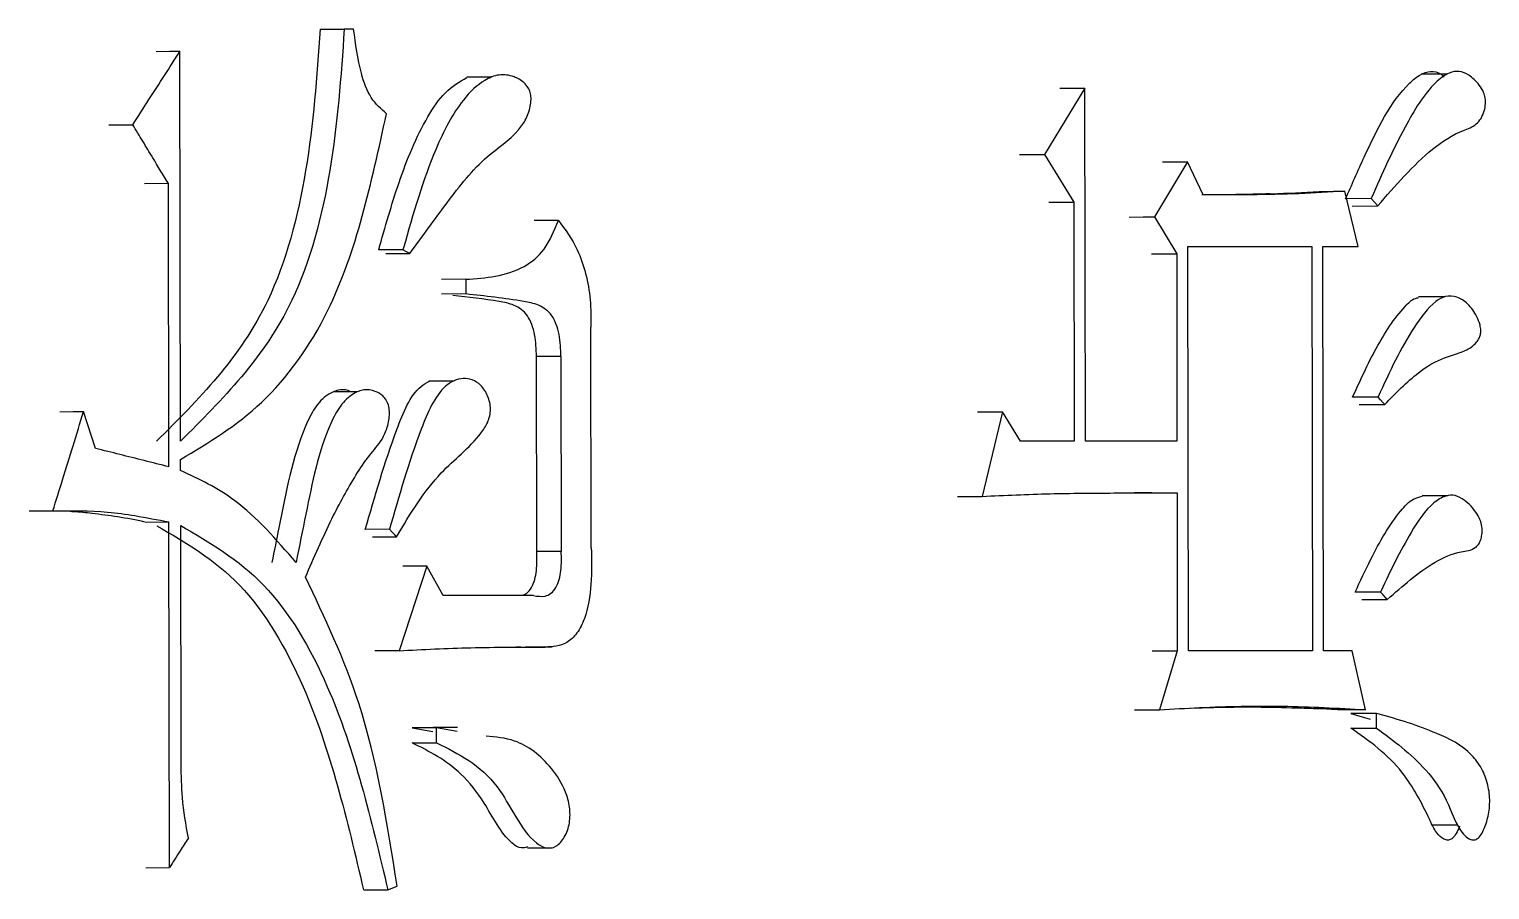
# Model space of a CAD drawing. Header units: millimetres. Extents: x 2301 to 4250, y 838 to 2217.
# Drawn here: x 3091.538 to 3095.835, y 1057.317 to 1059.849 of the extents above; entities that cross this region are included whole.
import ezdxf

# ---------------------------------------------------------------- set-up
doc = ezdxf.new("R2010")
doc.units = ezdxf.units.MM

msp = doc.modelspace()

# ---------------------------------------------------------------- linework, layer by layer
at = {"color": 7, "linetype": 'Continuous', "lineweight": 25}
for p, q in [((3092.3941, 1059.8485), (3092.4649, 1059.8488)), ((3092.4924, 1059.8488), (3092.4649, 1059.8488)), ((3091.9832, 1058.6373), (3091.9813, 1059.7839)), ((3095.7094, 1059.7165), (3095.6338, 1059.7162)), ((3092.8977, 1059.7077), (3092.8259, 1059.7074)), ((3094.644, 1059.6752), (3094.5256, 1059.4805)), ((3094.6457, 1058.6367), (3094.644, 1059.6752)), ((3091.7723, 1059.5673), (3091.8427, 1059.5676)), ((3094.5256, 1059.4805), (3094.6116, 1059.3398)), ((3094.9463, 1059.4587), (3094.8484, 1059.2965)), ((3094.9923, 1059.3614), (3094.9463, 1059.4587)), ((3091.9472, 1059.3945), (3091.8771, 1059.3943)), ((3091.9487, 1058.5616), (3091.9472, 1059.3945)), ((3095.4478, 1059.2097), (3095.4087, 1059.372)), ((3094.6116, 1059.3398), (3094.6128, 1058.6367)), ((3095.4864, 1059.3504), (3095.4113, 1059.3501)), ((3095.4307, 1059.3285), (3095.5058, 1059.3288)), ((3093.0949, 1059.2862), (3093.0233, 1059.2859)), ((3094.8484, 1059.2965), (3094.9141, 1059.1883)), ((3092.6376, 1059.1997), (3092.5662, 1059.1995)), ((3094.9468, 1059.2099), (3095.3117, 1059.2098)), ((3094.9488, 1058.02), (3094.9468, 1059.2099)), ((3095.2371, 1059.2096), (3095.3117, 1059.2098)), ((3095.3117, 1059.2098), (3095.3137, 1058.0199)), ((3095.3442, 1059.2098), (3095.4478, 1059.2097)), ((3095.3462, 1058.0199), (3095.3442, 1059.2098)), ((3095.373, 1059.2095), (3095.4478, 1059.2097)), ((3092.5867, 1059.1887), (3092.6581, 1059.1889)), ((3094.9141, 1059.1883), (3094.915, 1058.6366)), ((3092.8226, 1059.1131), (3092.7514, 1059.1129)), ((3092.8226, 1059.1131), (3092.8227, 1059.0699)), ((3092.8227, 1059.0699), (3092.7514, 1059.0696)), ((3095.7015, 1059.0614), (3095.6258, 1059.0611)), ((3093.1916, 1058.3234), (3093.1905, 1058.9724)), ((3093.1024, 1058.8859), (3093.0304, 1058.8857)), ((3093.0313, 1058.3123), (3093.0304, 1058.8857)), ((3093.1024, 1058.8859), (3093.1033, 1058.3126)), ((3092.7857, 1058.8133), (3092.714, 1058.8131)), ((3092.5036, 1058.7822), (3092.4323, 1058.7819)), ((3095.4511, 1058.7444), (3095.5262, 1058.7446)), ((3091.7329, 1058.6157), (3091.6978, 1058.7239)), ((3094.4013, 1058.7233), (3094.3421, 1058.4745)), ((3094.4544, 1058.6368), (3094.4013, 1058.7233)), ((3094.6128, 1058.6367), (3094.4544, 1058.6368)), ((3094.915, 1058.6366), (3094.6457, 1058.6367)), ((3091.9834, 1058.5508), (3091.9833, 1058.5832)), ((3094.8409, 1058.4849), (3094.7902, 1058.4847)), ((3094.8412, 1058.4849), (3094.9153, 1058.4852)), ((3094.9153, 1058.4852), (3094.916, 1058.02)), ((3095.7121, 1058.4765), (3095.6365, 1058.4763)), ((3091.8788, 1058.3991), (3091.9489, 1058.3993)), ((3091.9507, 1057.3825), (3091.9489, 1058.3993)), ((3091.9849, 1057.6854), (3091.9837, 1058.3885)), ((3092.5979, 1058.3776), (3092.5269, 1058.3773)), ((3093.1033, 1058.3126), (3093.0313, 1058.3123)), ((3092.7077, 1058.2694), (3092.6259, 1058.0206)), ((3092.7558, 1058.1829), (3092.7077, 1058.2694)), ((3093.0219, 1058.1828), (3092.7558, 1058.1829)), ((3095.5142, 1058.1929), (3095.4393, 1058.1926)), ((3095.4585, 1058.171), (3095.5336, 1058.1713)), ((3092.6259, 1058.0206), (3092.555, 1058.0204)), ((3092.9843, 1058.0311), (3092.9698, 1058.0311)), ((3093.0562, 1058.0314), (3092.998, 1058.0312)), ((3093.0564, 1058.0314), (3093.0766, 1058.0315)), ((3094.842, 1058.0198), (3094.916, 1058.02)), ((3094.916, 1058.02), (3094.8639, 1057.847)), ((3095.3137, 1058.0199), (3094.9488, 1058.02)), ((3095.4304, 1058.0199), (3095.3462, 1058.0199)), ((3095.4696, 1057.8468), (3095.4304, 1058.0199)), ((3095.4268, 1057.8357), (3095.4837, 1057.8193)), ((3095.5019, 1057.8359), (3095.427, 1057.8357)), ((3095.502, 1057.7927), (3095.5019, 1057.8359)), ((3092.6644, 1057.7932), (3092.725, 1057.783)), ((3092.7359, 1057.7935), (3092.6648, 1057.7932)), ((3092.798, 1057.795), (3092.7265, 1057.7948)), ((3092.7966, 1057.7833), (3092.7359, 1057.7935)), ((3092.736, 1057.75), (3092.7359, 1057.7935)), ((3095.4269, 1057.7926), (3095.502, 1057.7928)), ((3092.6649, 1057.7498), (3092.736, 1057.75)), ((3095.6656, 1057.5084), (3095.7413, 1057.5086)), ((3093.0041, 1057.4405), (3093.058, 1057.4407)), ((3093.0593, 1057.4407), (3093.0761, 1057.4407)), ((3091.8805, 1057.3822), (3091.9507, 1057.3825)), ((3092.5928, 1057.3175), (3092.6202, 1057.3283))]:
    msp.add_line(p, q, dxfattribs=at)
at = {"color": 7, "linetype": 'Continuous', "lineweight": 25, "flags": 128}
for points in [[(3091.9111, 1059.7837), (3091.9503, 1059.7838), (3091.9813, 1059.7839)], [(3094.5703, 1059.6749), (3094.6114, 1059.6751), (3094.644, 1059.6752)], [(3094.4521, 1059.4803), (3094.4931, 1059.4804), (3094.5256, 1059.4805)], [(3094.8722, 1059.4585), (3094.9136, 1059.4586), (3094.9463, 1059.4587)], [(3095.3337, 1059.3718), (3095.3757, 1059.3719), (3095.4087, 1059.372)], [(3094.538, 1059.3396), (3094.5791, 1059.3397), (3094.6116, 1059.3398)], [(3095.5058, 1059.3288), (3095.4961, 1059.3396), (3095.4864, 1059.3504)], [(3094.7744, 1059.2963), (3094.8157, 1059.2964), (3094.8484, 1059.2965)], [(3092.6582, 1059.1889), (3092.6479, 1059.1943), (3092.6376, 1059.1997)], [(3094.8397, 1059.1881), (3094.8814, 1059.1882), (3094.9141, 1059.1883)], [(3095.5068, 1058.7662), (3095.4794, 1058.7661), (3095.4555, 1058.7661), (3095.4319, 1058.766)], [(3095.5262, 1058.7446), (3095.5214, 1058.75), (3095.5141, 1058.7581), (3095.5068, 1058.7662)], [(3091.6279, 1058.7236), (3091.6669, 1058.7238), (3091.6978, 1058.7239)], [(3094.3279, 1058.7231), (3094.3689, 1058.7232), (3094.4013, 1058.7233)], [(3094.2688, 1058.4743), (3094.3097, 1058.4744), (3094.3421, 1058.4745)], [(3091.5378, 1058.4316), (3091.5767, 1058.4317), (3091.6075, 1058.4318)], [(3092.5475, 1058.3557), (3092.5732, 1058.3558), (3092.5958, 1058.3559), (3092.6185, 1058.356)], [(3092.6185, 1058.356), (3092.6134, 1058.3614), (3092.6056, 1058.3695), (3092.5979, 1058.3776)], [(3092.7077, 1058.2694), (3092.6677, 1058.2693), (3092.6367, 1058.2692)], [(3095.5336, 1058.1713), (3095.5288, 1058.1767), (3095.5215, 1058.1848), (3095.5142, 1058.1929)], [(3094.7896, 1057.8467), (3094.8312, 1057.8469), (3094.8639, 1057.847)], [(3095.4696, 1057.8468), (3095.4275, 1057.8466), (3095.3947, 1057.8465)], [(3092.5219, 1057.3173), (3092.5505, 1057.3174), (3092.5716, 1057.3174), (3092.5928, 1057.3175)]]:
    msp.add_lwpolyline(points, dxfattribs=at)
at = {"color": 7, "linetype": 'Continuous', "lineweight": 25}
for points, knots in [([(3092.3937, 1059.8485), (3092.3839, 1059.7095), (3092.3644, 1059.4334), (3092.2405, 1058.9632), (3092.0356, 1058.7594), (3091.9127, 1058.637)], [0, 0, 0, 0, 0.288455, 0.572982, 1, 1, 1, 1]), ([(3092.4649, 1059.8488), (3092.455, 1059.7098), (3092.4355, 1059.4336), (3092.3114, 1058.9634), (3092.1063, 1058.7596), (3091.9832, 1058.6373)], [0, 0, 0, 0, 0.2883555, 0.5728321, 1, 1, 1, 1]), ([(3092.589, 1059.6), (3092.5729, 1059.6141), (3092.54, 1059.6431), (3092.5075, 1059.7344), (3092.4982, 1059.8051), (3092.4924, 1059.8488)], [0, 0, 0, 0, 0.268422, 0.549119, 1, 1, 1, 1]), ([(3091.8427, 1059.5676), (3091.8585, 1059.5923), (3091.8896, 1059.6407), (3091.9358, 1059.7128), (3091.9661, 1059.7602), (3091.9813, 1059.7839)], [0, 0, 0, 0, 0.342688, 0.671344, 1, 1, 1, 1]), ([(3092.6582, 1059.189), (3092.6943, 1059.2391), (3092.7665, 1059.3394), (3092.8694, 1059.4706), (3092.9596, 1059.5268), (3093.0014, 1059.5841), (3093.0129, 1059.6185), (3093.0151, 1059.6457), (3093.0127, 1059.6628), (3093.0055, 1059.6789), (3092.9896, 1059.6966), (3092.9605, 1059.7123), (3092.9203, 1059.7182), (3092.8675, 1059.6959), (3092.7979, 1059.6295), (3092.7125, 1059.4614), (3092.6664, 1059.3034), (3092.6382, 1059.2017), (3092.6376, 1059.1997)], [0, 0, 0, 0, 0.1400004, 0.2802678, 0.380159, 0.4099229, 0.4398073, 0.4520324, 0.4624692, 0.472928, 0.4886221, 0.5175156, 0.5586209, 0.5986674, 0.6684248, 0.7874834, 0.995825, 1, 1, 1, 1]), ([(3095.4113, 1059.3501), (3095.4292, 1059.3909), (3095.4832, 1059.5137), (3095.5518, 1059.6511), (3095.6291, 1059.7163), (3095.6612, 1059.7273), (3095.6862, 1059.7228), (3095.6979, 1059.7117), (3095.7009, 1059.709)], [0, 0, 0, 0, 0.242185, 0.729684, 0.820484, 0.897101, 0.974386, 1, 1, 1, 1]), ([(3095.5058, 1059.3288), (3095.5315, 1059.3586), (3095.6092, 1059.4482), (3095.7061, 1059.5366), (3095.7902, 1059.5621), (3095.8103, 1059.5856), (3095.8194, 1059.6066), (3095.8233, 1059.6278), (3095.8225, 1059.6466), (3095.8165, 1059.6663), (3095.801, 1059.6915), (3095.7763, 1059.7138), (3095.7455, 1059.7276), (3095.7107, 1059.7209), (3095.651, 1059.6742), (3095.5741, 1059.545), (3095.5177, 1059.4234), (3095.4867, 1059.3511), (3095.4864, 1059.3504)], [0, 0, 0, 0, 0.113222, 0.341329, 0.38756, 0.408091, 0.428645, 0.444622, 0.457842, 0.471061, 0.493508, 0.536208, 0.57005, 0.604095, 0.656288, 0.801564, 0.997973, 1, 1, 1, 1]), ([(3092.5662, 1059.1995), (3092.585, 1059.2664), (3092.6237, 1059.4039), (3092.6889, 1059.5614), (3092.7594, 1059.6674), (3092.8036, 1059.694), (3092.8256, 1059.7072)], [0, 0, 0, 0, 0.333821, 0.685285, 0.843209, 1, 1, 1, 1]), ([(3091.9833, 1058.5832), (3092.0656, 1058.6324), (3092.2324, 1058.7322), (3092.4735, 1059.0679), (3092.5448, 1059.3966), (3092.589, 1059.6)], [0, 0, 0, 0, 0.270771, 0.548729, 1, 1, 1, 1]), ([(3091.9472, 1059.3945), (3091.9319, 1059.4199), (3091.9068, 1059.4615), (3091.872, 1059.5192), (3091.8524, 1059.5515), (3091.8427, 1059.5676)], [0, 0, 0, 0, 0.440546, 0.720273, 1, 1, 1, 1]), ([(3095.4087, 1059.372), (3095.3638, 1059.3694), (3095.2722, 1059.364), (3095.1334, 1059.3611), (3095.0393, 1059.3613), (3094.9923, 1059.3614)], [0, 0, 0, 0, 0.32498, 0.662444, 1, 1, 1, 1]), ([(3095.1883, 1059.3647), (3095.19, 1059.3648), (3095.2386, 1059.3659), (3095.287, 1059.3689), (3095.3337, 1059.3718)], [0, 0, 0, 0, 0.033685, 1, 1, 1, 1]), ([(3095.1886, 1059.3647), (3095.1874, 1059.3646), (3095.1734, 1059.3641), (3095.084, 1059.3618), (3095.0234, 1059.3614), (3094.9917, 1059.3613), (3094.9886, 1059.3613), (3094.9881, 1059.3613)], [0, 0, 0, 0, 0.046645, 0.564072, 0.83906, 0.977075, 1, 1, 1, 1]), ([(3092.8226, 1059.1131), (3092.881, 1059.1171), (3092.9628, 1059.1226), (3093.0583, 1059.1965), (3093.0825, 1059.2559), (3093.0949, 1059.2862)], [0, 0, 0, 0, 0.550462, 0.77054, 1, 1, 1, 1]), ([(3093.0949, 1059.2862), (3093.115, 1059.259), (3093.1484, 1059.2138), (3093.1769, 1059.1302), (3093.1905, 1059.0526), (3093.1905, 1058.9992), (3093.1905, 1058.9724)], [0, 0, 0, 0, 0.330967, 0.551079, 0.77486, 1, 1, 1, 1]), ([(3093.1024, 1058.8859), (3093.1016, 1058.9077), (3093.1, 1058.9505), (3093.079, 1059.0118), (3093.0367, 1059.0399), (3092.9512, 1059.056), (3092.8795, 1059.0637), (3092.8227, 1059.0699)], [0, 0, 0, 0, 0.13003, 0.256202, 0.38429, 0.511395, 1, 1, 1, 1]), ([(3093.0304, 1058.8857), (3093.0296, 1058.9074), (3093.028, 1058.9502), (3093.0071, 1059.0115), (3092.9647, 1059.0397), (3092.8903, 1059.0538), (3092.8298, 1059.0604), (3092.7841, 1059.0653)], [0, 0, 0, 0, 0.143851, 0.283395, 0.424958, 0.565398, 1, 1, 1, 1]), ([(3095.4317, 1058.766), (3095.4539, 1058.815), (3095.4985, 1058.9133), (3095.5617, 1059.0098), (3095.6082, 1059.0559), (3095.6227, 1059.0588), (3095.6258, 1059.0595)], [0, 0, 0, 0, 0.420368, 0.843277, 0.965689, 1, 1, 1, 1]), ([(3095.5262, 1058.7446), (3095.5586, 1058.7781), (3095.611, 1058.8322), (3095.6926, 1058.8829), (3095.7521, 1058.8956), (3095.7903, 1058.9184), (3095.8039, 1058.9381), (3095.8084, 1058.9504), (3095.8094, 1058.9639), (3095.8063, 1058.9825), (3095.7946, 1059.0108), (3095.7723, 1059.0426), (3095.7395, 1059.0629), (3095.7059, 1059.0665), (3095.6602, 1059.0386), (3095.6106, 1058.9725), (3095.5561, 1058.875), (3095.5234, 1058.8035), (3095.5069, 1058.7665), (3095.5068, 1058.7662)], [0, 0, 0, 0, 0.1579546, 0.2552425, 0.352491, 0.4017259, 0.4171918, 0.4278337, 0.4385563, 0.4524203, 0.4780303, 0.5263526, 0.5730683, 0.6190817, 0.6586081, 0.7686904, 0.8812948, 0.9991316, 1, 1, 1, 1]), ([(3092.5266, 1058.3773), (3092.5548, 1058.475), (3092.5973, 1058.6218), (3092.6635, 1058.7835), (3092.7073, 1058.809), (3092.7156, 1058.8139)], [0, 0, 0, 0, 0.616242, 0.927085, 1, 1, 1, 1]), ([(3092.6185, 1058.356), (3092.6595, 1058.4236), (3092.732, 1058.5433), (3092.8411, 1058.6214), (3092.8881, 1058.6903), (3092.8987, 1058.7313), (3092.8879, 1058.7721), (3092.8679, 1058.8023), (3092.8418, 1058.8195), (3092.8144, 1058.8223), (3092.7873, 1058.8162), (3092.7357, 1058.7817), (3092.6683, 1058.6239), (3092.626, 1058.4759), (3092.5979, 1058.3776)], [0, 0, 0, 0, 0.207965, 0.368358, 0.401514, 0.432917, 0.464664, 0.497814, 0.528601, 0.558738, 0.58913, 0.619745, 0.747266, 1, 1, 1, 1]), ([(3092.4835, 1058.7821), (3092.481, 1058.7834), (3092.4694, 1058.7894), (3092.4455, 1058.7883), (3092.4111, 1058.773), (3092.3765, 1058.7368), (3092.3164, 1058.6113), (3092.2858, 1058.45), (3092.2586, 1058.3139), (3092.2519, 1058.28)], [0, 0, 0, 0, 0.017072, 0.080407, 0.150099, 0.250153, 0.352308, 0.838634, 1, 1, 1, 1]), ([(3092.3505, 1058.237), (3092.3757, 1058.295), (3092.4209, 1058.3993), (3092.4858, 1058.5172), (3092.536, 1058.5945), (3092.5732, 1058.6332), (3092.5929, 1058.6775), (3092.5987, 1058.7118), (3092.5966, 1058.7388), (3092.5898, 1058.7571), (3092.5758, 1058.7734), (3092.553, 1058.7862), (3092.5225, 1058.7905), (3092.4863, 1058.776), (3092.4516, 1058.7422), (3092.393, 1058.63), (3092.3609, 1058.4661), (3092.3325, 1058.3275), (3092.3229, 1058.2803)], [0, 0, 0, 0, 0.150807, 0.27095, 0.330996, 0.38361, 0.414403, 0.445341, 0.45949, 0.473772, 0.489764, 0.515212, 0.550088, 0.5845, 0.63153, 0.679772, 0.890804, 1, 1, 1, 1]), ([(3091.6075, 1058.4318), (3091.617, 1058.4624), (3091.6368, 1058.5263), (3091.6669, 1058.6237), (3091.6875, 1058.6905), (3091.6978, 1058.7239)], [0, 0, 0, 0, 0.313874, 0.656937, 1, 1, 1, 1]), ([(3091.9487, 1058.5616), (3091.9244, 1058.5677), (3091.8764, 1058.5797), (3091.8045, 1058.5978), (3091.7567, 1058.6097), (3091.7329, 1058.6157)], [0, 0, 0, 0, 0.337402, 0.668701, 1, 1, 1, 1]), ([(3092.3228, 1058.2802), (3092.2653, 1058.347), (3092.1632, 1058.4654), (3092.038, 1058.5249), (3091.9834, 1058.5508)], [0, 0, 0, 0, 0.5638169, 1, 1, 1, 1]), ([(3094.3421, 1058.4745), (3094.4086, 1058.4776), (3094.5379, 1058.4834), (3094.7289, 1058.4846), (3094.8531, 1058.485), (3094.9153, 1058.4852)], [0, 0, 0, 0, 0.3467917, 0.6733841, 1, 1, 1, 1]), ([(3095.4391, 1058.1926), (3095.4543, 1058.2252), (3095.4942, 1058.311), (3095.5492, 1058.4074), (3095.6046, 1058.467), (3095.6279, 1058.4729), (3095.6365, 1058.4751)], [0, 0, 0, 0, 0.2837331, 0.7470697, 0.9066099, 1, 1, 1, 1]), ([(3095.5336, 1058.1713), (3095.5564, 1058.191), (3095.625, 1058.2505), (3095.7114, 1058.3108), (3095.7836, 1058.3151), (3095.8024, 1058.3318), (3095.809, 1058.3455), (3095.8127, 1058.3621), (3095.8132, 1058.381), (3095.809, 1058.4029), (3095.7925, 1058.4344), (3095.7664, 1058.4607), (3095.734, 1058.4797), (3095.7023, 1058.4767), (3095.6541, 1058.4477), (3095.5891, 1058.3494), (3095.5423, 1058.2551), (3095.5148, 1058.194), (3095.5142, 1058.1929)], [0, 0, 0, 0, 0.107767, 0.32496, 0.382514, 0.397632, 0.412827, 0.427374, 0.444539, 0.463227, 0.487606, 0.551578, 0.589699, 0.627997, 0.678888, 0.799967, 0.99622, 1, 1, 1, 1]), ([(3091.6075, 1058.4318), (3091.6613, 1058.4325), (3091.7419, 1058.4336), (3091.8556, 1058.4175), (3091.9155, 1058.4058), (3091.9489, 1058.3993)], [0, 0, 0, 0, 0.469365, 0.703745, 1, 1, 1, 1]), ([(3091.6579, 1058.4308), (3091.6617, 1058.4306), (3091.682, 1058.4295), (3091.7048, 1058.4273), (3091.7233, 1058.4255)], [0, 0, 0, 0, 0.185192, 1, 1, 1, 1]), ([(3091.8784, 1058.3991), (3091.8518, 1058.4045), (3091.7999, 1058.4152), (3091.7476, 1058.4211), (3091.7222, 1058.4239)], [0, 0, 0, 0, 0.514829, 1, 1, 1, 1]), ([(3091.9131, 1058.3882), (3091.9984, 1058.3386), (3092.172, 1058.2374), (3092.3946, 1057.856), (3092.473, 1057.5231), (3092.5215, 1057.3173)], [0, 0, 0, 0, 0.269109, 0.548026, 1, 1, 1, 1]), ([(3091.9837, 1058.3885), (3092.069, 1058.3388), (3092.2429, 1058.2377), (3092.4658, 1057.8564), (3092.5443, 1057.5234), (3092.5928, 1057.3175)], [0, 0, 0, 0, 0.269245, 0.548175, 1, 1, 1, 1]), ([(3092.9892, 1058.1837), (3092.9933, 1058.1852), (3093.0035, 1058.1889), (3093.0216, 1058.2117), (3093.0327, 1058.2569), (3093.0318, 1058.2937), (3093.0313, 1058.3123)], [0, 0, 0, 0, 0.116368, 0.29133, 0.641193, 1, 1, 1, 1]), ([(3093.0219, 1058.1828), (3093.0332, 1058.1809), (3093.0506, 1058.178), (3093.0738, 1058.1879), (3093.0936, 1058.2115), (3093.1046, 1058.2573), (3093.1038, 1058.294), (3093.1033, 1058.3126)], [0, 0, 0, 0, 0.227751, 0.352705, 0.480942, 0.73722, 1, 1, 1, 1]), ([(3093.1916, 1058.3234), (3093.1923, 1058.2879), (3093.1938, 1058.2173), (3093.1802, 1058.1284), (3093.1513, 1058.0709), (3093.1121, 1058.0338), (3093.0781, 1058.0323), (3093.0562, 1058.0314)], [0, 0, 0, 0, 0.261044, 0.518862, 0.648585, 0.774158, 1, 1, 1, 1]), ([(3092.6202, 1057.3283), (3092.5911, 1057.513), (3092.5396, 1057.8399), (3092.4078, 1058.1166), (3092.3505, 1058.2369)], [0, 0, 0, 0, 0.565186, 1, 1, 1, 1]), ([(3092.6259, 1058.0206), (3092.6964, 1058.0241), (3092.8035, 1058.0293), (3092.9468, 1058.0312), (3093.0197, 1058.0313), (3093.0562, 1058.0314)], [0, 0, 0, 0, 0.4898996, 0.7449371, 1, 1, 1, 1]), ([(3094.8639, 1057.847), (3094.9029, 1057.8491), (3095.0239, 1057.8559), (3095.2262, 1057.8607), (3095.3884, 1057.8514), (3095.4696, 1057.8468)], [0, 0, 0, 0, 0.1922936, 0.5957899, 1, 1, 1, 1]), ([(3094.9555, 1057.8518), (3095.015, 1057.8537), (3095.1057, 1057.8565), (3095.2503, 1057.8532), (3095.3109, 1057.8511), (3095.3293, 1057.8504), (3095.3346, 1057.8501), (3095.3347, 1057.8501), (3095.3347, 1057.8501)], [0, 0, 0, 0, 0.530517, 0.808474, 0.954214, 0.981207, 0.99626, 1, 1, 1, 1]), ([(3095.3945, 1057.8465), (3095.3897, 1057.8468), (3095.38, 1057.8474), (3095.3656, 1057.8483), (3095.3511, 1057.8491), (3095.3389, 1057.8499), (3095.3315, 1057.8503), (3095.3289, 1057.8504)], [0, 0, 0, 0, 0.220492, 0.440985, 0.661478, 0.881971, 1, 1, 1, 1]), ([(3095.502, 1057.7928), (3095.5523, 1057.7559), (3095.6279, 1057.7006), (3095.7116, 1057.5866), (3095.7391, 1057.4974), (3095.772, 1057.4674), (3095.785, 1057.4629), (3095.7954, 1057.4646), (3095.8059, 1057.4729), (3095.8187, 1057.4933), (3095.8306, 1057.5287), (3095.8374, 1057.5763), (3095.8311, 1057.6285), (3095.8124, 1057.6765), (3095.7644, 1057.7387), (3095.6594, 1057.7889), (3095.5644, 1057.8194), (3095.5045, 1057.8352), (3095.5019, 1057.8359)], [0, 0, 0, 0, 0.193083, 0.290159, 0.386757, 0.407978, 0.421446, 0.432596, 0.443753, 0.462205, 0.496551, 0.533837, 0.572076, 0.615276, 0.659301, 0.789077, 0.99075, 1, 1, 1, 1]), ([(3095.7464, 1057.5045), (3095.7463, 1057.5041), (3095.7441, 1057.4958), (3095.7372, 1057.4834), (3095.7274, 1057.4694), (3095.7168, 1057.4633), (3095.7056, 1057.4633), (3095.6911, 1057.4709), (3095.6732, 1057.4911), (3095.6409, 1057.5628), (3095.5711, 1057.6913), (3095.4807, 1057.7548), (3095.4269, 1057.7925)], [0, 0, 0, 0, 0.001933, 0.042897, 0.076744, 0.100254, 0.123763, 0.157808, 0.211391, 0.283825, 0.573907, 1, 1, 1, 1]), ([(3093.0035, 1057.4431), (3092.9977, 1057.4415), (3092.982, 1057.4371), (3092.9301, 1057.4725), (3092.8851, 1057.5675), (3092.7933, 1057.6842), (3092.7145, 1057.7243), (3092.6645, 1057.7498)], [0, 0, 0, 0, 0.042189, 0.115409, 0.397672, 0.617841, 1, 1, 1, 1]), ([(3092.736, 1057.75), (3092.8011, 1057.7174), (3092.9191, 1057.6582), (3092.9878, 1057.4796), (3093.0575, 1057.4369), (3093.0891, 1057.4418), (3093.1144, 1057.4707), (3093.1299, 1057.5131), (3093.1293, 1057.5616), (3093.1131, 1057.6197), (3093.0624, 1057.6974), (3092.9797, 1057.761), (3092.9103, 1057.7666), (3092.882, 1057.7689)], [0, 0, 0, 0, 0.243162, 0.441204, 0.477801, 0.513488, 0.551656, 0.591833, 0.631217, 0.67095, 0.748529, 0.897346, 1, 1, 1, 1]), ([(3092.006, 1057.469), (3091.9991, 1057.5088), (3091.9866, 1057.5799), (3091.9854, 1057.6531), (3091.9849, 1057.6854)], [0, 0, 0, 0, 0.558835, 1, 1, 1, 1]), ([(3092.006, 1057.469), (3091.9981, 1057.4567), (3091.985, 1057.4361), (3091.9665, 1057.4072), (3091.9559, 1057.3907), (3091.9507, 1057.3825)], [0, 0, 0, 0, 0.4283602, 0.7141801, 1, 1, 1, 1])]:
    msp.add_open_spline(points, degree=3, knots=knots, dxfattribs=at)

doc.saveas('drawing.dxf')
